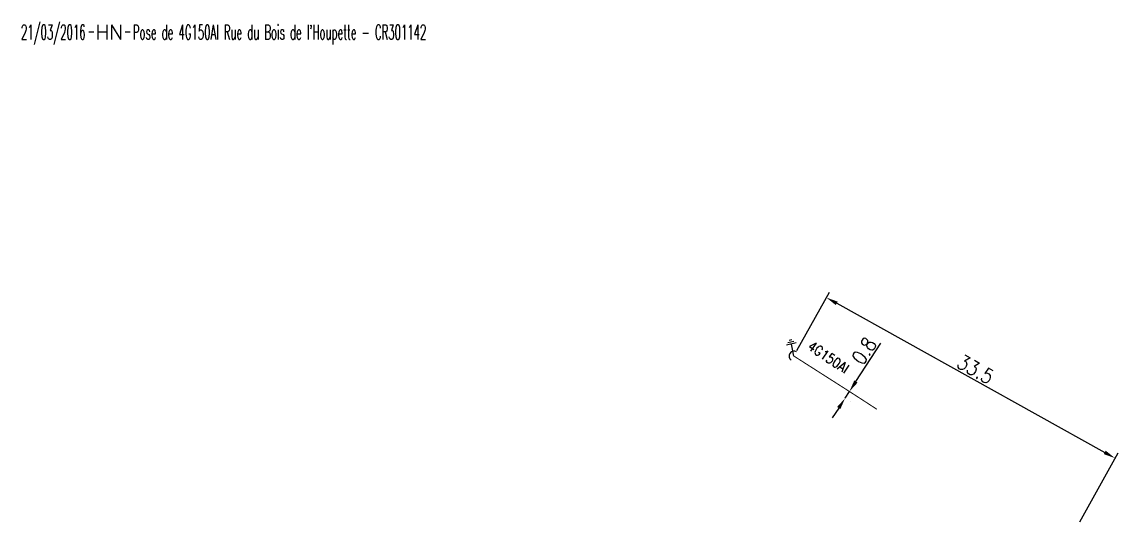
# Model space of a CAD drawing. Header units: millimetres. Extents: x 133000 to 134024, y 130998 to 131967.
# Drawn here: x 133913.3 to 134024.5, y 131434.3 to 131485.5 of the extents above; entities that cross this region are included whole.
import ezdxf
from ezdxf.enums import TextEntityAlignment as Align

# ---------------------------------------------------------------- set-up
doc = ezdxf.new("R2010")
doc.units = ezdxf.units.MM
doc.header["$PDMODE"] = 34
doc.linetypes.add('B_ST_Al', pattern=[2000, 1000, 1000])
doc.layers.get('0').update_dxf_attribs({"linetype": 'CONTINUOUS'})
doc.layers.get('DEFPOINTS').update_dxf_attribs({"linetype": 'CONTINUOUS'})
for name, color, linetype in [('B_100', 3, 'CONTINUOUS'), ('B_310', 7, 'CONTINUOUS'), ('B_910', 7, 'CONTINUOUS')]:
    doc.layers.add(name, color=color, linetype=linetype)
doc.styles.get("Standard").update_dxf_attribs({"font": 'romans.shx', "width": 0.85})
doc.dimstyles.get("Standard").update_dxf_attribs({"dimtxt": 1.5, "dimasz": 1.2, "dimexe": 0.625, "dimexo": 0.625, "dimgap": 0.25, "dimtad": 1, "dimdec": 1, "dimzin": 0, "dimdsep": 46, "dimtxsty": 'Standard', "dimcen": -0.5, "dimadec": 0, "dimazin": 0, "dimtfac": 1, "dimtdec": 1, "dimtmove": 0, "dimatfit": 3, "dimfxl": 0, "dimtolj": 1, "dimtzin": 0, "dimarcsym": 0})

# ---------------------------------------------------------------- blocks, each defined once
blk = doc.blocks.new('GIS_MODF')
at = {"color": 0, "linetype": 'Continuous', "flags": 128}
for points in [[(-2.18, -0.01), (-1.68, -0.01)], [(1.52, -0.01), (2.02, -0.01)]]:
    blk.add_lwpolyline(points, dxfattribs=at)
at = {"color": 0, "linetype": 'Continuous', "width": 0.5}
blk.add_attdef('DATE', text='', height=1.5, dxfattribs=at).set_placement((-2.5, -0.8), align=Align.RIGHT)
at = {"color": 0, "linetype": 'Continuous', "width": 1.771291}
blk.add_attdef('USER', text='', height=1.5, dxfattribs=at).set_placement((-1.51, -0.8), (1.28, -0.8), align=Align.FIT)
at = {"color": 0, "linetype": 'Continuous', "width": 0.5}
blk.add_attdef('DESC', (2.29, -0.8), '', height=1.5, dxfattribs=at)
blk = doc.blocks.new('*D87')
at = {"layer": 'B_310', "color": 0, "linetype": 'Continuous', "lineweight": -2, "transparency": 16777216}
for p, q in [((133991.89, 131452.14), (133995.19, 131458.07)), ((133995.93, 131456.94), (134023.11, 131441.82)), ((134020.58, 131434.8), (134024.47, 131441.79))]:
    blk.add_line(p, q, dxfattribs=at)
at = {"layer": 'B_310', "color": 0, "linetype": 'Continuous', "transparency": 16777216}
for points in [[(133996.03, 131457.11), (133995.84, 131456.76), (133994.88, 131457.52)], [(134023.21, 131442), (134023.02, 131441.65), (134024.16, 131441.24)]]:
    blk.add_solid(points, dxfattribs=at)
at = {"layer": 'DEFPOINTS', "color": 0, "linetype": 'Continuous', "transparency": 16777216}
for p in [(133991.59, 131451.59), (134024.16, 131441.24), (134020.28, 131434.25)]:
    blk.add_point(p, dxfattribs=at)
at = {"layer": 'B_310', "color": 0, "linetype": 'Continuous', "transparency": 16777216, "insert": (134010.01, 131450.25), "char_height": 1.5, "attachment_point": 5, "rotation": 330.9231}
blk.add_mtext('\\A1;33.5', dxfattribs=at)
blk = doc.blocks.new('*D88')
at = {"layer": 'B_100', "color": 0, "linetype": 'Continuous', "lineweight": -2, "transparency": 16777216}
for p, q in [((133997.88, 131449.01), (134000.41, 131452.9)), ((133996.79, 131447.33), (133997.22, 131448)), ((133996.14, 131446.32), (133995.48, 131445.32)), ((133997.31, 131446.99), (133997.31, 131446.99))]:
    blk.add_line(p, q, dxfattribs=at)
at = {"layer": 'B_100', "color": 0, "linetype": 'Continuous', "transparency": 16777216}
for points in [[(133997.71, 131449.12), (133998.05, 131448.9), (133997.22, 131448)], [(133995.97, 131446.43), (133996.3, 131446.22), (133996.79, 131447.33)]]:
    blk.add_solid(points, dxfattribs=at)
at = {"layer": 'DEFPOINTS', "color": 0, "linetype": 'Continuous', "transparency": 16777216}
for p in [(133996.79, 131447.33), (133996.79, 131447.33), (133997.22, 131448)]:
    blk.add_point(p, dxfattribs=at)
at = {"layer": 'B_100', "color": 0, "linetype": 'Continuous', "transparency": 16777216, "insert": (133998.7, 131452.11), "char_height": 1.5, "attachment_point": 5, "rotation": 56.9982}
blk.add_mtext('\\A1;0.8', dxfattribs=at)
blk = doc.blocks.new('B_310_06')
at = {"flags": 128}
for points in [[(0, 0), (0.88, -0.88)], [(0.53, -1.24), (1.24, -0.53)], [(0.8, -1.25), (1.25, -0.8)], [(1.08, -1.26), (1.26, -1.08)]]:
    blk.add_lwpolyline(points, dxfattribs=at)
at = {"color": 0, "linetype": 'Continuous'}
blk.add_arc((0, 0), 0.5, 270, 90, dxfattribs=at)
at = {"color": 0, "linetype": 'Continuous', "width": 0.75, "flags": 3}
for tag, p in [('DEF_LEG', (0, -5)), ('DEF_COUP', (0, -7.5)), ('DEF_TYPE', (0, -10))]:
    blk.add_attdef(tag, text='', height=1.2, dxfattribs=at).set_placement(p, align=Align.MIDDLE)

msp = doc.modelspace()

# ---------------------------------------------------------------- linework, layer by layer
at = {"layer": 'B_100', "linetype": 'B_ST_Al', "const_width": 0.1, "flags": 128}
msp.add_lwpolyline([(133991.59, 131451.59), (133997.22, 131448), (134000, 131446.2)], dxfattribs=at)

# ---------------------------------------------------------------- block references
at = {"layer": 'B_310', "rotation": 147.1115203517134}
msp.add_blockref('B_310_06', (133991.59, 131451.59), dxfattribs=at)
at = {"layer": 'B_910'}
ref = msp.add_blockref('GIS_MODF', (133922.25, 131484.48), dxfattribs=at)
ref.add_attrib('DATE', '21/03/2016', dxfattribs={"layer": '0', "color": 0, "linetype": 'Continuous', "height": 1.5, "width": 0.5}).set_placement((133919.75, 131483.68), align=Align.RIGHT)
ref.add_attrib('USER', 'HN', dxfattribs={"layer": '0', "color": 0, "linetype": 'Continuous', "height": 1.5, "width": 0.97421}).set_placement((133920.75, 131483.68), (133923.53, 131483.68), align=Align.FIT)
ref.add_attrib('DESC', "Pose de 4G150Al Rue du Bois de l'Houpette - CR301142", (133924.54, 131483.68), dxfattribs={"layer": '0', "color": 0, "linetype": 'Continuous', "height": 1.5, "width": 0.5})

# ---------------------------------------------------------------- texts
at = {"layer": 'B_100', "linetype": 'Continuous', "width": 0.85}
msp.add_text('4G150Al', height=1, rotation=326.0153, dxfattribs=at).set_placement((133992.89, 131452.35))

# ---------------------------------------------------------------- dimensions: what is measured, and where the dimension line sits
at = {"layer": 'B_100', "linetype": 'Continuous'}
dim = msp.add_linear_dim(base=(133996.79, 131447.33), p1=(133997.22, 131448), p2=(133996.79, 131447.33), angle=56.9982, dimstyle='Standard', override={"dimatfit": 0}, dxfattribs=at)
dim.commit()
dim.dimension.update_dxf_attribs({"geometry": '*D88', "text_midpoint": (133999.54, 131451.57), "dimtype": 160})
at = {"layer": 'B_310', "linetype": 'Continuous'}
dim = msp.add_linear_dim(base=(134024.16, 131441.24), p1=(133991.59, 131451.59), p2=(134020.28, 131434.25), angle=150.9231, dimstyle='Standard', override={"dimatfit": 0}, dxfattribs=at)
dim.commit()
dim.dimension.update_dxf_attribs({"geometry": '*D87', "text_midpoint": (134009.52, 131449.38), "dimtype": 160})

doc.saveas('drawing.dxf')
